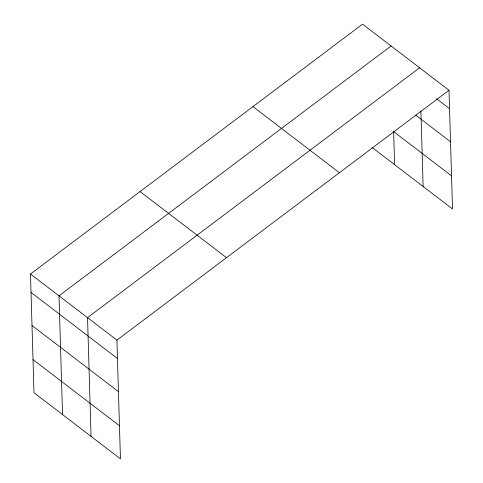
<?xml version="1.0" encoding="UTF-8"?>
<svg xmlns="http://www.w3.org/2000/svg" width="483" height="483" viewBox="0 0 483 483"><rect width="100%" height="100%" fill="white"/><g stroke="black" fill="none" stroke-linecap="round" stroke-linejoin="round"><path stroke-width="0.72" d="M30.477 274.024L116.922 340.141L120.442 458.85L33.997 392.733L30.477 274.024L362.558 24.15L449.003 90.267L452.523 208.976L372.025 147.406M391.085 45.97L59.004 295.837L62.524 414.553M419.612 67.789L87.532 317.657L91.052 436.372M116.922 340.141L449.003 90.267M436.614 98.773L449.546 108.663M415.791 115.196L450.53 141.767M451.545 175.872L393.627 131.575L394.605 164.679M252.971 106.61L339.416 172.727M140.064 191.564L226.509 257.68M31.021 292.414L117.466 358.537M32.005 325.518L118.45 391.641M33.013 359.63L119.464 425.746M420.892 111.012L423.132 186.498"/></g></svg>
